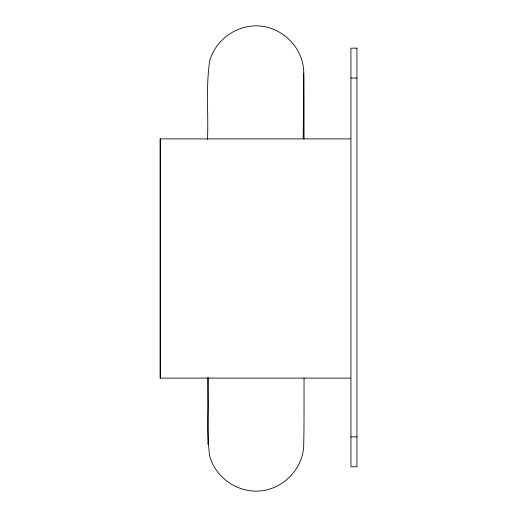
<?xml version="1.0" encoding="UTF-8"?>
<svg xmlns="http://www.w3.org/2000/svg" width="517" height="517" viewBox="0 0 517 517"><rect width="100%" height="100%" fill="white"/><g stroke="black" fill="none" stroke-linecap="round" stroke-linejoin="round"><path stroke-width="0.78" d="M208.37 377.578C209.592 403.816 205.992 430.364 209.779 456.401C215.563 476.674 235.203 491.163 256.219 491.15C281.597 491.189 304.048 469.113 303.75 443.605C304.203 421.756 303.97 399.899 304.054 378.05M207.504 139.422C208.597 113.184 205.701 86.636 209.779 60.599C215.563 40.326 235.203 25.837 256.219 25.85C281.597 25.811 304.048 47.887 303.75 73.395C304.203 95.244 303.97 117.1 304.054 138.95M303.188 138.95L303.75 73.395L303.214 77.214M208.648 439.592L208.067 444.181L207.504 377.578M350.946 78.067L356.924 78.067M350.436 138.892L160.076 138.892L160.076 378.108L350.436 378.108M350.946 436.897L356.924 436.897M160.406 138.892L160.425 378.108M356.924 48.165L350.946 48.165L350.946 466.799L356.924 466.799L356.924 48.165"/></g></svg>
